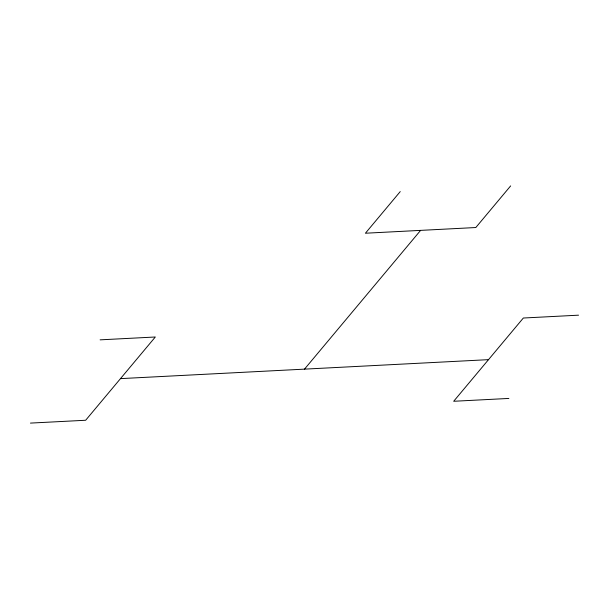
<?xml version="1.0" encoding="UTF-8"?>
<svg xmlns="http://www.w3.org/2000/svg" width="609" height="609" viewBox="0 0 609 609"><rect width="100%" height="100%" fill="white"/><g stroke="black" fill="none" stroke-linecap="round" stroke-linejoin="round"><path stroke-width="0.91" d="M400.242 191.591L365.408 233.224L475.812 227.53L510.646 185.905M304.5 369.138L420.613 230.377M100.12 339.845L155.318 336.998L85.656 420.256L30.45 423.095M578.55 315.173L523.344 318.02L453.682 401.278L508.88 398.431M120.491 378.623L488.509 359.653"/></g></svg>
